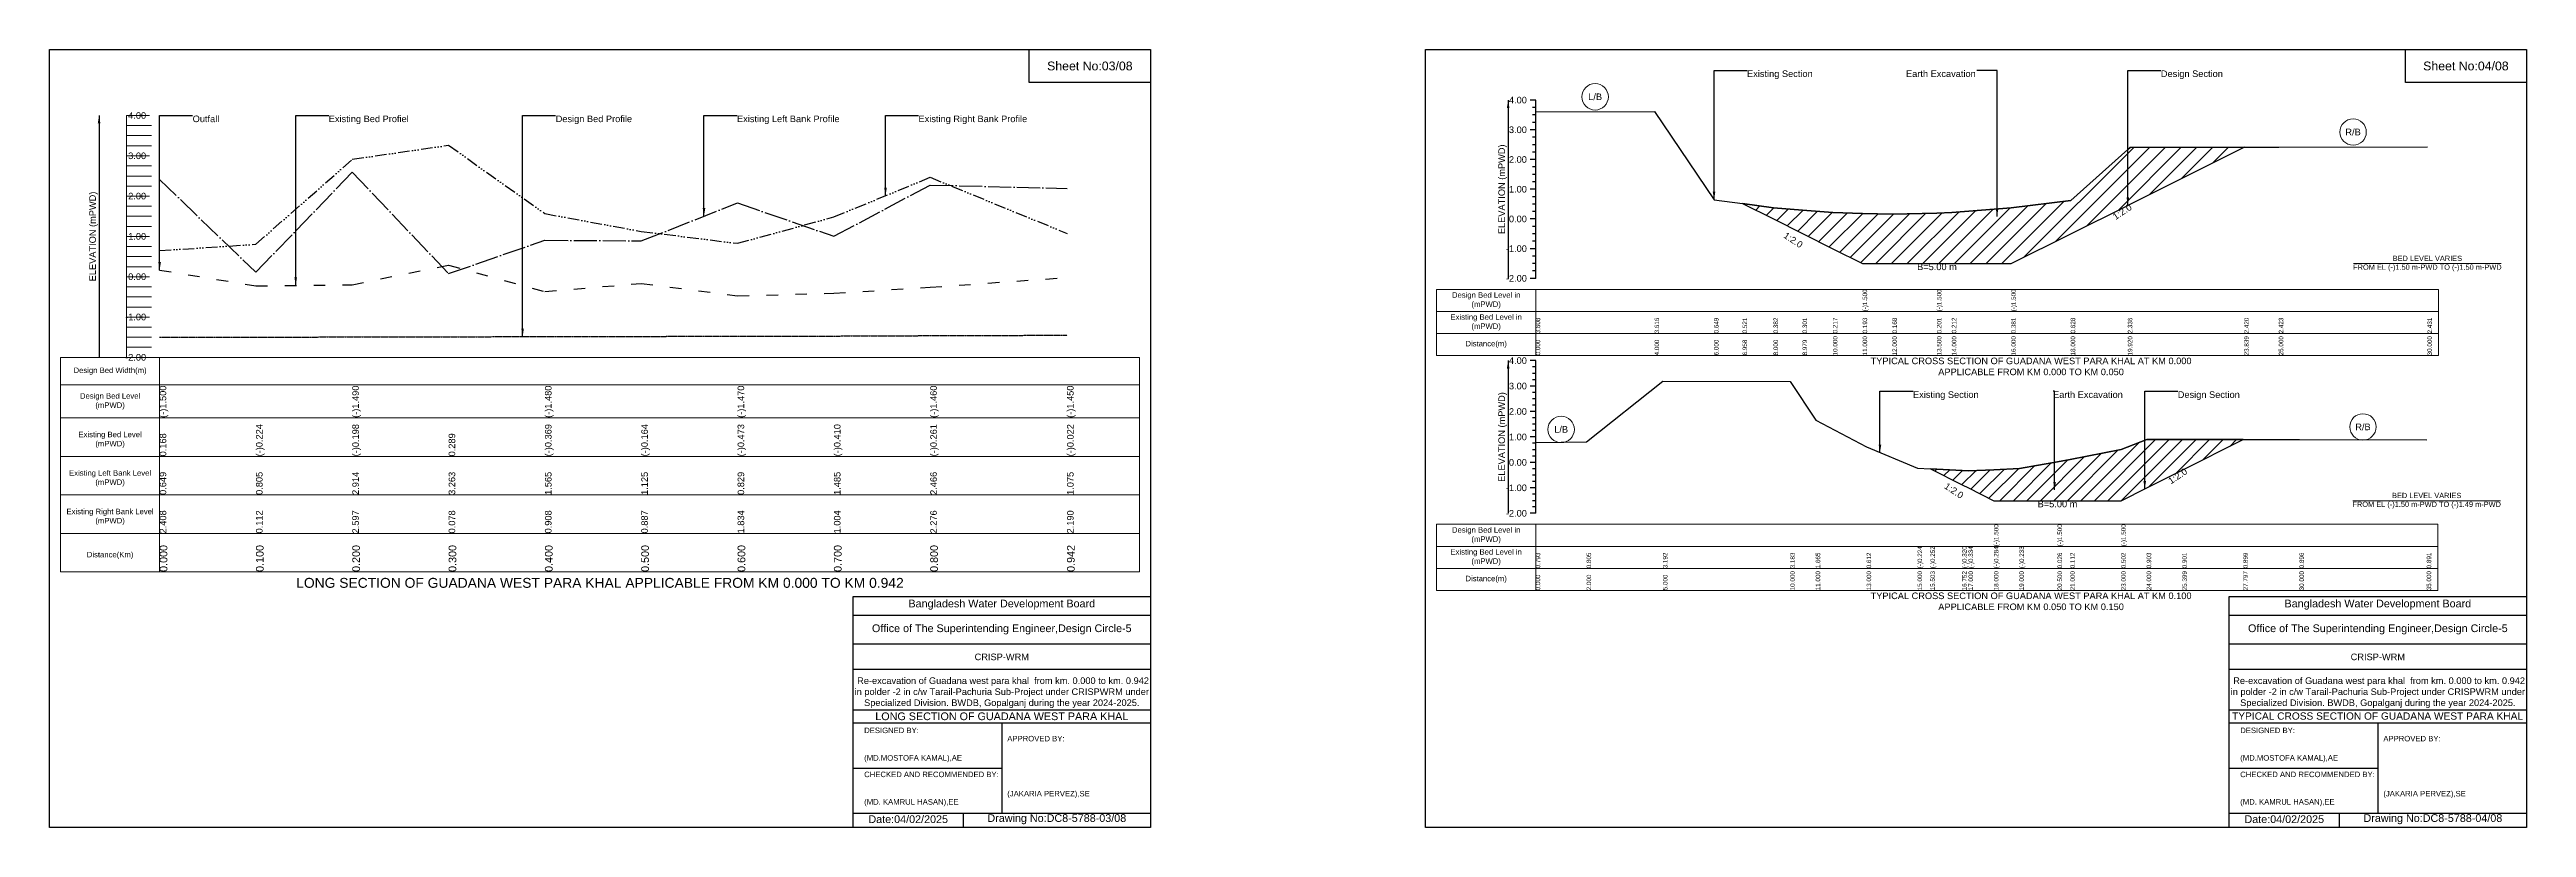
# Model space of a CAD drawing. Header units: inches. Extents: x 91000 to 188000, y -5656 to 0.
# Drawn here: x 120000 to 138000, y -5656 to 0 of the extents above; entities that cross this region are included whole.
import ezdxf

# ---------------------------------------------------------------- set-up
doc = ezdxf.new("R2010")
doc.units = ezdxf.units.IN
doc.header["$LTSCALE"] = 7
doc.header["$MEASUREMENT"] = 0
for name, pattern in [('ACAD_ISO03W100', [30, 12, -18]), ('ACAD_ISO04W100', [30, 24, -3, 0, -3]), ('ACAD_ISO14W100', [24, 12, -3, 0, -3, 0, -3, 0, -3]), ('CENTER', [2, 1.25, -0.25, 0.25, -0.25])]:
    doc.linetypes.add(name, pattern=pattern)
for name, color, linetype, lineweight in [('Cross section Data Border', 7, 'Continuous', 9), ('Cross Section Labels', 7, 'Continuous', 9), ('Design Bed Level Long Section', 7, 'CENTER', 25), ('Existing Bed Level for Long Section', 7, 'ACAD_ISO03W100', 25), ('Existing Left Bank of Long section', 7, 'ACAD_ISO04W100', 25), ('Existing Right Bank of Long Section', 7, 'ACAD_ISO14W100', 25), ('Existing_Bed_Level for Xsection', 7, 'Continuous', 25), ('Long Section Border', 7, 'Continuous', 9), ('Long Section Labels', 7, 'Continuous', 9), ('Vscale for Long Section', 7, 'Continuous', 9)]:
    doc.layers.add(name, color=color, linetype=linetype, lineweight=lineweight)
doc.styles.get("Standard").update_dxf_attribs({"font": 'arial.ttf'})
doc.dimstyles.get("Standard").update_dxf_attribs({"dimtxt": 0.18, "dimasz": 0.18, "dimexe": 0.18, "dimexo": 0.0625, "dimgap": 0.09, "dimtad": 0, "dimtih": 1, "dimtoh": 1, "dimdec": 4, "dimzin": 0, "dimdsep": 46, "dimtxsty": 'Standard', "dimcen": 0.09, "dimadec": 0, "dimazin": 0, "dimtfac": 1, "dimtdec": 4, "dimtofl": 0, "dimtmove": 0, "dimatfit": 3, "dimfxl": 1, "dimtolj": 1, "dimtzin": 0, "dimarcsym": 0})

msp = doc.modelspace()

# ---------------------------------------------------------------- hatches: boundary and pattern name
at = {"layer": 'Existing_Bed_Level for Xsection'}
h = msp.add_hatch(dxfattribs=at)
h.set_pattern_fill('ANSI31', color=256, scale=648, style=0)
h.paths.add_polyline_path([(132303, -1120), (132528, -1232), (132739, -1338), (132960, -1448), (133176, -1556), (133392, -1556), (133716, -1556), (133824, -1556), (134256, -1556), (134688, -1340), (135103, -1133), (135120, -1124), (135949, -710), (135120, -712), (135103, -728), (134688, -1097), (134256, -1150), (133824, -1186), (133716, -1189), (133392, -1196), (133176, -1191), (132960, -1185), (132739, -1167), (132528, -1150)])
h = msp.add_hatch(dxfattribs=at)
h.set_pattern_fill('ANSI31', color=256, scale=555, style=0)
h.paths.add_polyline_path([(133668, -3049), (133899, -3164), (133945, -3187), (134130, -3280), (134315, -3280), (134592, -3280), (134685, -3280), (135055, -3280), (135240, -3187), (135499, -3058), (135942, -2836), (135499, -2835), (135240, -2835), (135055, -2909), (134685, -2981), (134592, -2997), (134315, -3045), (134130, -3055), (133945, -3064), (133899, -3061)])

# ---------------------------------------------------------------- linework, layer by layer
for points in [[(120000, 0), (128000, 0), (128000, -5656), (120000, -5656)], [(127120, 0), (128000, 0), (128000, -240), (127120, -240)], [(130000, 0), (138000, 0), (138000, -5656), (130000, -5656)], [(137120, 0), (138000, 0), (138000, -240), (137120, -240)]]:
    msp.add_lwpolyline(points, close=True)
for points in [[(125840, -5656), (125840, -3976), (128000, -3976)], [(125840, -4112), (128000, -4112)], [(135840, -5656), (135840, -3976), (138000, -3976)], [(135840, -4112), (138000, -4112)], [(125840, -4320), (128000, -4320)], [(135840, -4320), (138000, -4320)], [(125840, -4504), (128000, -4504)], [(135840, -4504), (138000, -4504)], [(125840, -4800), (128000, -4800)], [(135840, -4800), (138000, -4800)], [(125840, -4896), (128000, -4896)], [(126920, -4896), (126920, -5552)], [(135840, -4896), (138000, -4896)], [(136920, -4896), (136920, -5552)], [(125840, -5224), (126920, -5224)], [(135840, -5224), (136920, -5224)], [(125840, -5552), (128000, -5552)], [(126640, -5552), (126640, -5656)], [(135840, -5552), (138000, -5552)], [(136640, -5552), (136640, -5656)]]:
    msp.add_lwpolyline(points)
at = {"layer": 'Cross section Data Border'}
for points in [[(130080, -1744), (137360, -1744), (137360, -2224), (130080, -2224)], [(130080, -3452), (137355, -3452), (137355, -3932), (130080, -3932)]]:
    msp.add_lwpolyline(points, close=True, dxfattribs=at)
for points in [[(130800, -1744), (130800, -2224)], [(130080, -1904), (137360, -1904)], [(130080, -2064), (137360, -2064)], [(130800, -3452), (130800, -3932)], [(130080, -3612), (137355, -3612)], [(130080, -3772), (137355, -3772)]]:
    msp.add_lwpolyline(points, dxfattribs=at)
at = {"layer": 'Cross Section Labels'}
for points in [[(136744, -1556), (137816, -1556)], [(136739, -3280), (137811, -3280)]]:
    msp.add_lwpolyline(points, dxfattribs=at)
for centre in [(131232, -344), (136740, -600), (130985, -2762), (136812, -2744)]:
    msp.add_circle(centre, 96, dxfattribs=at)
at = {"layer": 'Design Bed Level Long Section'}
msp.add_lwpolyline([(120800, -2092), (121500, -2092), (122200, -2089), (122900, -2089), (123600, -2086), (124300, -2086), (125000, -2083), (125700, -2083), (126400, -2080), (127394, -2077)], dxfattribs=at)
at = {"layer": 'Existing Bed Level for Long Section'}
msp.add_lwpolyline([(120800, -1603), (121500, -1718), (122200, -1710), (122900, -1567), (123600, -1760), (124300, -1700), (125000, -1791), (125700, -1772), (126400, -1728), (127394, -1658)], dxfattribs=at)
at = {"layer": 'Existing Left Bank of Long section'}
msp.add_lwpolyline([(120800, -946), (121500, -1619), (122200, -891), (122900, -1629), (123600, -1386), (124300, -1392), (125000, -1115), (125700, -1358), (126400, -985), (127394, -1010)], dxfattribs=at)
at = {"layer": 'Existing Right Bank of Long Section'}
msp.add_lwpolyline([(120800, -1462), (121500, -1416), (122200, -798), (122900, -696), (123600, -1193), (124300, -1322), (125000, -1409), (125700, -1217), (126400, -929), (127394, -1337)], dxfattribs=at)
at = {"layer": 'Existing_Bed_Level for Xsection'}
for points in [[(130800, -368), (130760, -368)], [(130800, -422), (130776, -422)], [(130800, -476), (130776, -476)], [(130800, -530), (130776, -530)], [(130800, -1664), (130800, -1448), (130800, -1232), (130800, -1016), (130800, -800), (130800, -584), (130800, -368)], [(130800, -453), (131664, -451), (132096, -1092), (132303, -1120), (132528, -1150), (132739, -1167), (132960, -1185), (133176, -1191), (133176, -1191), (133392, -1196), (133716, -1189), (133716, -1189), (133824, -1186), (134256, -1150), (134256, -1150), (134688, -1097), (135103, -728), (135120, -712), (135949, -710), (136200, -709), (137280, -707)], [(130800, -584), (130760, -584)], [(130800, -638), (130776, -638)], [(130800, -692), (130776, -692)], [(130800, -800), (130760, -800)], [(130800, -746), (130776, -746)], [(130800, -854), (130776, -854)], [(130800, -1016), (130760, -1016)], [(130800, -908), (130776, -908)], [(130800, -962), (130776, -962)], [(130800, -1070), (130776, -1070)], [(130800, -1232), (130760, -1232)], [(130800, -1124), (130776, -1124)], [(130800, -1178), (130776, -1178)], [(130800, -1286), (130776, -1286)], [(130800, -1340), (130776, -1340)], [(130800, -1394), (130776, -1394)], [(130800, -1448), (130760, -1448)], [(130800, -1502), (130776, -1502)], [(130800, -1556), (130776, -1556)], [(130800, -1610), (130776, -1610)], [(130800, -1664), (130760, -1664)], [(130800, -2262), (130760, -2262)], [(130800, -2308), (130776, -2308)], [(130800, -3372), (130800, -3187), (130800, -3002), (130800, -2817), (130800, -2632), (130800, -2447), (130800, -2262)], [(130800, -2447), (130760, -2447)], [(130800, -2355), (130776, -2355)], [(130800, -2401), (130776, -2401)], [(130800, -2493), (130776, -2493)], [(130800, -2856), (131170, -2853), (131725, -2412), (132650, -2413), (132835, -2694), (133205, -2889), (133575, -3044), (133668, -3049), (133899, -3061), (133945, -3064), (134130, -3055), (134130, -3055), (134315, -3045), (134592, -2997), (134592, -2997), (134685, -2981), (135055, -2909), (135055, -2909), (135240, -2835), (135499, -2835), (135942, -2836), (136350, -2836), (137275, -2837)], [(130800, -2632), (130760, -2632)], [(130800, -2540), (130776, -2540)], [(130800, -2586), (130776, -2586)], [(130800, -2678), (130776, -2678)], [(130800, -2817), (130760, -2817)], [(130800, -2725), (130776, -2725)], [(130800, -2771), (130776, -2771)], [(130800, -2863), (130776, -2863)], [(130800, -3002), (130760, -3002)], [(130800, -2910), (130776, -2910)], [(130800, -2956), (130776, -2956)], [(130800, -3048), (130776, -3048)], [(130800, -3187), (130760, -3187)], [(130800, -3095), (130776, -3095)], [(130800, -3141), (130776, -3141)], [(130800, -3233), (130776, -3233)], [(130800, -3372), (130760, -3372)], [(130800, -3280), (130776, -3280)], [(130800, -3326), (130776, -3326)]]:
    msp.add_lwpolyline(points, dxfattribs=at)
for points in [[(132303, -1120), (132528, -1232), (132739, -1338), (132960, -1448), (133176, -1556), (133176, -1556), (133392, -1556), (133716, -1556), (133716, -1556), (133824, -1556), (134256, -1556), (134256, -1556), (134688, -1340), (135103, -1133), (135120, -1124), (135949, -710), (135120, -712), (135103, -728), (134688, -1097), (134256, -1150), (134256, -1150), (133824, -1186), (133716, -1189), (133716, -1189), (133392, -1196), (133176, -1191), (133176, -1191), (132960, -1185), (132739, -1167), (132528, -1150)], [(133668, -3049), (133899, -3164), (133945, -3187), (134130, -3280), (134130, -3280), (134315, -3280), (134592, -3280), (134592, -3280), (134685, -3280), (135055, -3280), (135055, -3280), (135240, -3187), (135499, -3058), (135942, -2836), (135942, -2836), (135942, -2836), (135499, -2835), (135240, -2835), (135055, -2909), (135055, -2909), (134685, -2981), (134592, -2997), (134592, -2997), (134315, -3045), (134130, -3055), (134130, -3055), (133945, -3064), (133899, -3061)]]:
    msp.add_lwpolyline(points, close=True, dxfattribs=at)
at = {"layer": 'Long Section Border'}
msp.add_lwpolyline([(120080, -2238), (127920, -2238), (127920, -3798), (120080, -3798)], close=True, dxfattribs=at)
for points in [[(120800, -2238), (120800, -3798)], [(120080, -2438), (127920, -2438)], [(120080, -2678), (127920, -2678)], [(120080, -2958), (127920, -2958)], [(120080, -3238), (127920, -3238)], [(120080, -3518), (127920, -3518)]]:
    msp.add_lwpolyline(points, dxfattribs=at)
at = {"layer": 'Vscale for Long Section'}
for points in [[(120560, -2238), (120560, -1945), (120560, -1652), (120560, -1359), (120560, -1066), (120560, -773), (120560, -480)], [(120560, -480), (120726, -480)], [(120560, -553), (120742, -553)], [(120560, -626), (120742, -626)], [(120560, -700), (120742, -700)], [(120560, -773), (120726, -773)], [(120560, -846), (120742, -846)], [(120560, -920), (120742, -920)], [(120560, -993), (120742, -993)], [(120560, -1066), (120726, -1066)], [(120560, -1139), (120742, -1139)], [(120560, -1212), (120742, -1212)], [(120560, -1286), (120742, -1286)], [(120560, -1359), (120726, -1359)], [(120560, -1432), (120742, -1432)], [(120560, -1506), (120742, -1506)], [(120560, -1579), (120742, -1579)], [(120560, -1652), (120726, -1652)], [(120560, -1725), (120742, -1725)], [(120560, -1798), (120742, -1798)], [(120560, -1872), (120742, -1872)], [(120560, -1945), (120726, -1945)], [(120560, -2018), (120742, -2018)], [(120560, -2092), (120742, -2092)], [(120560, -2165), (120742, -2165)], [(120560, -2238), (120726, -2238)]]:
    msp.add_lwpolyline(points, dxfattribs=at)

# ---------------------------------------------------------------- texts
at = {"attachment_point": 5}
for s, insert, char_height in [('Sheet No:03/08', (127560, -120), 64), ('Sheet No:04/08', (137560, -120), 64), ('Bangladesh Water Development Board', (126920, -4036), 56), ('Bangladesh Water Development Board', (136920, -4036), 56), ('Office of The Superintending Engineer,Design Circle-5', (126920, -4216), 56), ('Office of The Superintending Engineer,Design Circle-5', (136920, -4216), 56)]:
    msp.add_mtext(s, dxfattribs=dict(at, insert=insert, char_height=char_height))
for s, insert, char_height, width, attachment_point in [('CRISP-WRM', (126920, -4416), 48, 2240, 5), ('CRISP-WRM', (136920, -4416), 48, 2240, 5), (' Re-excavation of Guadana west para khal  from km. 0.000 to km. 0.942 in polder -2 in c/w Tarail-Pachuria Sub-Project under CRISPWRM under Specialized Division. BWDB, Gopalganj during the year 2024-2025.', (126920, -4676), 48, 2160, 5), (' Re-excavation of Guadana west para khal  from km. 0.000 to km. 0.942 in polder -2 in c/w Tarail-Pachuria Sub-Project under CRISPWRM under Specialized Division. BWDB, Gopalganj during the year 2024-2025.', (136920, -4676), 48, 2160, 5), ('LONG SECTION OF GUADANA WEST PARA KHAL', (126920, -4848), 56, 2240, 5), ('TYPICAL CROSS SECTION OF GUADANA WEST PARA KHAL', (136918, -4846), 52.8, 2111.89, 5), ('DESIGNED BY:^J^J^J(MD.MOSTOFA KAMAL),AE', (125920, -5056), 40, 1120, 4), ('APPROVED BY:^J^J^J^J^J^J(JAKARIA PERVEZ),SE', (126960, -5216), 40, 1120, 4), ('DESIGNED BY:^J^J^J(MD.MOSTOFA KAMAL),AE', (135920, -5056), 40, 1120, 4), ('APPROVED BY:^J^J^J^J^J^J(JAKARIA PERVEZ),SE', (136960, -5216), 40, 1120, 4), ('CHECKED AND RECOMMENDED BY:^J^J^J(MD. KAMRUL HASAN),EE', (125920, -5376), 40, 1120, 4), ('CHECKED AND RECOMMENDED BY:^J^J^J(MD. KAMRUL HASAN),EE', (135920, -5376), 40, 1120, 4), ('Date:04/02/2025', (126240, -5596), 56, 1120, 5), ('Drawing No:DC8-5788-03/08', (127320, -5596), 56, 1760, 5), ('Date:04/02/2025', (136240, -5596), 56, 1120, 5), ('Drawing No:DC8-5788-04/08', (137320, -5596), 56, 1760, 5)]:
    msp.add_mtext(s, dxfattribs=dict(insert=insert, char_height=char_height, width=width, attachment_point=attachment_point))
at = {"layer": 'Cross section Data Border', "char_height": 40, "width": 640, "attachment_point": 5}
for s, insert in [('Design Bed Level in (mPWD)', (130440, -1824)), ('Existing Bed Level in (mPWD)', (130440, -1984)), ('Distance(m)', (130440, -2144)), ('Design Bed Level in (mPWD)', (130440, -3532)), ('Existing Bed Level in (mPWD)', (130440, -3692)), ('Distance(m)', (130440, -3852))]:
    msp.add_mtext(s, dxfattribs=dict(at, insert=insert))
at = {"layer": 'Cross Section Labels'}
for s, insert, char_height, attachment_point in [('Existing Section', (132336, -152), 48, 1), ('Earth Excavation', (133491, -152), 48, 1), ('Design Section', (135343, -152), 48, 1), ('L/B', (131232, -344), 48, 5), ('R/B', (136740, -600), 48, 5), ('B=5.00 m', (133716, -1556), 48, 2), ('BED LEVEL VARIES ^JFROM EL (-)1.50 m-PWD TO (-)1.50 m-PWD', (137280, -1556), 38.4, 5), ('TYPICAL CROSS SECTION OF GUADANA WEST PARA KHAL AT KM 0.000^JAPPLICABLE FROM KM 0.000 TO KM 0.050', (134400, -2304), 48, 5), ('Existing Section', (133542, -2485), 48, 1), ('Earth Excavation', (134560, -2485), 48, 1), ('Design Section', (135466, -2485), 48, 1), ('L/B', (130985, -2762), 48, 5), ('R/B', (136812, -2744), 48, 5), ('BED LEVEL VARIES ^JFROM EL (-)1.50 m-PWD TO (-)1.49 m-PWD', (137275, -3280), 38.4, 5), ('B=5.00 m', (134592, -3280), 48, 2), ('TYPICAL CROSS SECTION OF GUADANA WEST PARA KHAL AT KM 0.100^JAPPLICABLE FROM KM 0.050 TO KM 0.150', (134400, -4012), 48, 5)]:
    msp.add_mtext(s, dxfattribs=dict(at, insert=insert, char_height=char_height, attachment_point=attachment_point))
at = {"layer": 'Cross Section Labels', "char_height": 48, "attachment_point": 2}
for insert, rotation in [((135049, -1160), 33.6901), ((132685, -1365), 326.3099), ((135452, -3081), 33.6901), ((133853, -3187), 326.3099)]:
    msp.add_mtext('1:2.0', dxfattribs=dict(at, insert=insert, rotation=rotation))
at = {"layer": 'Existing_Bed_Level for Xsection', "char_height": 48, "attachment_point": 6}
for s, insert in [('4.00', (130736, -368)), ('3.00', (130736, -584)), ('2.00', (130736, -800)), ('1.00', (130736, -1016)), ('0.00', (130736, -1232)), ('-1.00', (130736, -1448)), ('-2.00', (130736, -1664)), ('4.00', (130736, -2262)), ('3.00', (130736, -2447)), ('2.00', (130736, -2632)), ('1.00', (130736, -2817)), ('0.00', (130736, -3002)), ('-1.00', (130736, -3187)), ('-2.00', (130736, -3372))]:
    msp.add_mtext(s, dxfattribs=dict(at, insert=insert))
at = {"layer": 'Existing_Bed_Level for Xsection', "rotation": 90}
for s, insert, char_height, attachment_point in [('ELEVATION (mPWD)', (130560, -1016), 48, 5), ('(-)1.500', (133176, -1904), 32.8, 1), ('(-)1.500', (133716, -1904), 32.8, 1), ('(-)1.500', (134256, -1904), 32.8, 1), ('3.608', (130800, -2064), 32.8, 1), ('3.616', (131664, -2064), 32.8, 1), ('0.649', (132096, -2064), 32.8, 1), ('0.521', (132303, -2064), 32.8, 1), ('0.382', (132528, -2064), 32.8, 1), ('0.301', (132739, -2064), 32.8, 1), ('0.217', (132960, -2064), 32.8, 1), ('0.193', (133176, -2064), 32.8, 1), ('0.168', (133392, -2064), 32.8, 1), ('0.201', (133716, -2064), 32.8, 1), ('0.212', (133824, -2064), 32.8, 1), ('0.381', (134256, -2064), 32.8, 1), ('0.628', (134688, -2064), 32.8, 1), ('2.336', (135103, -2064), 32.8, 1), ('2.420', (135949, -2064), 32.8, 1), ('2.423', (136200, -2064), 32.8, 1), ('2.431', (137280, -2064), 32.8, 1), ('0.000', (130800, -2224), 32.8, 1), ('4.000', (131664, -2224), 32.8, 1), ('6.000', (132096, -2224), 32.8, 1), ('6.958', (132303, -2224), 32.8, 1), ('8.000', (132528, -2224), 32.8, 1), ('8.979', (132739, -2224), 32.8, 1), ('10.000', (132960, -2224), 32.8, 1), ('11.000', (133176, -2224), 32.8, 1), ('12.000', (133392, -2224), 32.8, 1), ('13.500', (133716, -2224), 32.8, 1), ('14.000', (133824, -2224), 32.8, 1), ('16.000', (134256, -2224), 32.8, 1), ('18.000', (134688, -2224), 32.8, 1), ('19.920', (135103, -2224), 32.8, 1), ('23.839', (135949, -2224), 32.8, 1), ('25.000', (136200, -2224), 32.8, 1), ('30.000', (137280, -2224), 32.8, 1), ('ELEVATION (mPWD)', (130560, -2817), 48, 5), ('(-)1.500', (134130, -3612), 32.8, 1), ('(-)1.500', (134592, -3612), 32.8, 1), ('(-)1.500', (135055, -3612), 32.8, 1), ('0.793', (130800, -3772), 32.8, 1), ('0.805', (131170, -3772), 32.8, 1), ('3.192', (131725, -3772), 32.8, 1), ('3.183', (132650, -3772), 32.8, 1), ('1.665', (132835, -3772), 32.8, 1), ('0.612', (133205, -3772), 32.8, 1), ('(-)0.224', (133575, -3772), 32.8, 1), ('(-)0.252', (133668, -3772), 32.8, 1), ('(-)0.320', (133899, -3772), 32.8, 1), ('(-)0.334', (133945, -3772), 32.8, 1), ('(-)0.284', (134130, -3772), 32.8, 1), ('(-)0.233', (134315, -3772), 32.8, 1), ('0.026', (134592, -3772), 32.8, 1), ('0.112', (134685, -3772), 32.8, 1), ('0.502', (135055, -3772), 32.8, 1), ('0.903', (135240, -3772), 32.8, 1), ('0.901', (135499, -3772), 32.8, 1), ('0.899', (135942, -3772), 32.8, 1), ('0.896', (136350, -3772), 32.8, 1), ('0.891', (137275, -3772), 32.8, 1), ('0.000', (130800, -3932), 32.8, 1), ('2.000', (131170, -3932), 32.8, 1), ('5.000', (131725, -3932), 32.8, 1), ('10.000', (132650, -3932), 32.8, 1), ('11.000', (132835, -3932), 32.8, 1), ('13.000', (133205, -3932), 32.8, 1), ('15.000', (133575, -3932), 32.8, 1), ('15.503', (133668, -3932), 32.8, 1), ('16.752', (133899, -3932), 32.8, 1), ('17.000', (133945, -3932), 32.8, 1), ('18.000', (134130, -3932), 32.8, 1), ('19.000', (134315, -3932), 32.8, 1), ('20.500', (134592, -3932), 32.8, 1), ('21.000', (134685, -3932), 32.8, 1), ('23.000', (135055, -3932), 32.8, 1), ('24.000', (135240, -3932), 32.8, 1), ('25.399', (135499, -3932), 32.8, 1), ('27.797', (135942, -3932), 32.8, 1), ('30.000', (136350, -3932), 32.8, 1), ('35.000', (137275, -3932), 32.8, 1)]:
    msp.add_mtext(s, dxfattribs=dict(at, insert=insert, char_height=char_height, attachment_point=attachment_point))
at = {"layer": 'Long Section Border', "attachment_point": 5}
for s, insert, char_height in [('Design Bed Width(m)', (120440, -2338), 40), ('Design Bed Level^J(mPWD)', (120440, -2558), 40), ('Existing Bed Level^J(mPWD)', (120440, -2838), 40), ('Existing Left Bank Level^J(mPWD)', (120440, -3118), 40), ('Existing Right Bank Level^J(mPWD)', (120440, -3398), 40), ('Distance(Km)', (120440, -3678), 40), ('LONG SECTION OF GUADANA WEST PARA KHAL APPLICABLE FROM KM 0.000 TO KM 0.942', (124000, -3878), 72)]:
    msp.add_mtext(s, dxfattribs=dict(at, insert=insert, char_height=char_height))
at = {"layer": 'Long Section Labels', "char_height": 48, "attachment_point": 1}
for s, insert in [('Outfall', (121040, -480)), ('Existing Bed Profiel', (122029, -480)), ('Design Bed Profile', (123678, -480)), ('Existing Left Bank Profile', (124996, -480)), ('Existing Right Bank Profile', (126315, -480))]:
    msp.add_mtext(s, dxfattribs=dict(at, insert=insert))
at = {"layer": 'Vscale for Long Section', "char_height": 48, "attachment_point": 6}
for s, insert in [('4.00', (120702, -480)), ('3.00', (120702, -773)), ('2.00', (120702, -1066)), ('1.00', (120702, -1359)), ('0.00', (120702, -1652)), ('-1.00', (120702, -1945)), ('-2.00', (120702, -2238))]:
    msp.add_mtext(s, dxfattribs=dict(at, insert=insert))
at = {"layer": 'Vscale for Long Section', "rotation": 90}
for s, insert, char_height, attachment_point in [('ELEVATION (mPWD)', (120320, -1359), 48, 5), ('(-)1.500', (120800, -2678), 48, 1), ('(-)1.500', (120800, -2678), 48, 1), ('(-)1.490', (122200, -2678), 48, 1), ('(-)1.490', (122200, -2678), 48, 1), ('(-)1.480', (123600, -2678), 48, 1), ('(-)1.480', (123600, -2678), 48, 1), ('(-)1.470', (125000, -2678), 48, 1), ('(-)1.470', (125000, -2678), 48, 1), ('(-)1.460', (126400, -2678), 48, 1), ('(-)1.450', (127394, -2678), 48, 1), ('0.168', (120800, -2958), 48, 1), ('(-)0.224', (121500, -2958), 48, 1), ('(-)0.198', (122200, -2958), 48, 1), ('0.289', (122900, -2958), 48, 1), ('(-)0.369', (123600, -2958), 48, 1), ('(-)0.164', (124300, -2958), 48, 1), ('(-)0.473', (125000, -2958), 48, 1), ('(-)0.410', (125700, -2958), 48, 1), ('(-)0.261', (126400, -2958), 48, 1), ('(-)0.022', (127394, -2958), 48, 1), ('0.649', (120800, -3238), 48, 1), ('0.805', (121500, -3238), 48, 1), ('2.914', (122200, -3238), 48, 1), ('3.263', (122900, -3238), 48, 1), ('1.565', (123600, -3238), 48, 1), ('1.125', (124300, -3238), 48, 1), ('0.829', (125000, -3238), 48, 1), ('1.485', (125700, -3238), 48, 1), ('2.466', (126400, -3238), 48, 1), ('1.075', (127394, -3238), 48, 1), ('2.408', (120800, -3518), 48, 1), ('0.112', (121500, -3518), 48, 1), ('2.597', (122200, -3518), 48, 1), ('0.078', (122900, -3518), 48, 1), ('0.908', (123600, -3518), 48, 1), ('0.887', (124300, -3518), 48, 1), ('1.834', (125000, -3518), 48, 1), ('1.004', (125700, -3518), 48, 1), ('2.276', (126400, -3518), 48, 1), ('2.190', (127394, -3518), 48, 1), ('0.000', (120800, -3798), 56, 1), ('0.100', (121500, -3798), 56, 1), ('0.200', (122200, -3798), 56, 1), ('0.300', (122900, -3798), 56, 1), ('0.400', (123600, -3798), 56, 1), ('0.500', (124300, -3798), 56, 1), ('0.600', (125000, -3798), 56, 1), ('0.700', (125700, -3798), 56, 1), ('0.800', (126400, -3798), 56, 1), ('0.942', (127394, -3798), 56, 1)]:
    msp.add_mtext(s, dxfattribs=dict(at, insert=insert, char_height=char_height, attachment_point=attachment_point))

# ---------------------------------------------------------------- leaders
at = {"layer": 'Cross Section Labels', "annotation_type": 0, "has_hookline": 1}
for points, hookline_direction, text_width in [([(132096, -1092), (132096, -152), (132336, -152)], 0, 467), ([(134153, -1215), (134153, -152), (134007, -152)], 1, 497), ([(135103, -1133), (135103, -152), (135343, -152)], 0, 441), ([(133302, -2930), (133302, -2485), (133542, -2485)], 0, 467), ([(134571, -3202), (134571, -2485), (134560, -2485)], 0, 497), ([(135226, -3194), (135226, -2485), (135466, -2485)], 0, 441)]:
    msp.add_leader(points, dimstyle='Standard', override={"dimasz": 57.6}, dxfattribs=dict(at, hookline_direction=hookline_direction, text_width=text_width))
at = {"layer": 'Existing_Bed_Level for Xsection'}
for points in [[(130600, -368), (130600, -1664)], [(130600, -2262), (130600, -3372)]]:
    msp.add_leader(points, dimstyle='Standard', override={"dimasz": 57.6}, dxfattribs=at)
at = {"layer": 'Long Section Labels', "annotation_type": 0, "has_hookline": 1, "hookline_direction": 0}
for points, text_width in [([(120800, -1603), (120800, -480), (121040, -480)], 186), ([(121789, -1714), (121789, -480), (122029, -480)], 571), ([(123438, -2086), (123438, -480), (123678, -480)], 547), ([(124756, -1211), (124756, -480), (124996, -480)], 737), ([(126075, -1063), (126075, -480), (126315, -480)], 782)]:
    msp.add_leader(points, dimstyle='Standard', override={"dimasz": 57.6}, dxfattribs=dict(at, text_width=text_width))
at = {"layer": 'Vscale for Long Section'}
msp.add_leader([(120360, -480), (120360, -2238)], dimstyle='Standard', override={"dimasz": 57.6}, dxfattribs=at)

doc.saveas('drawing.dxf')
